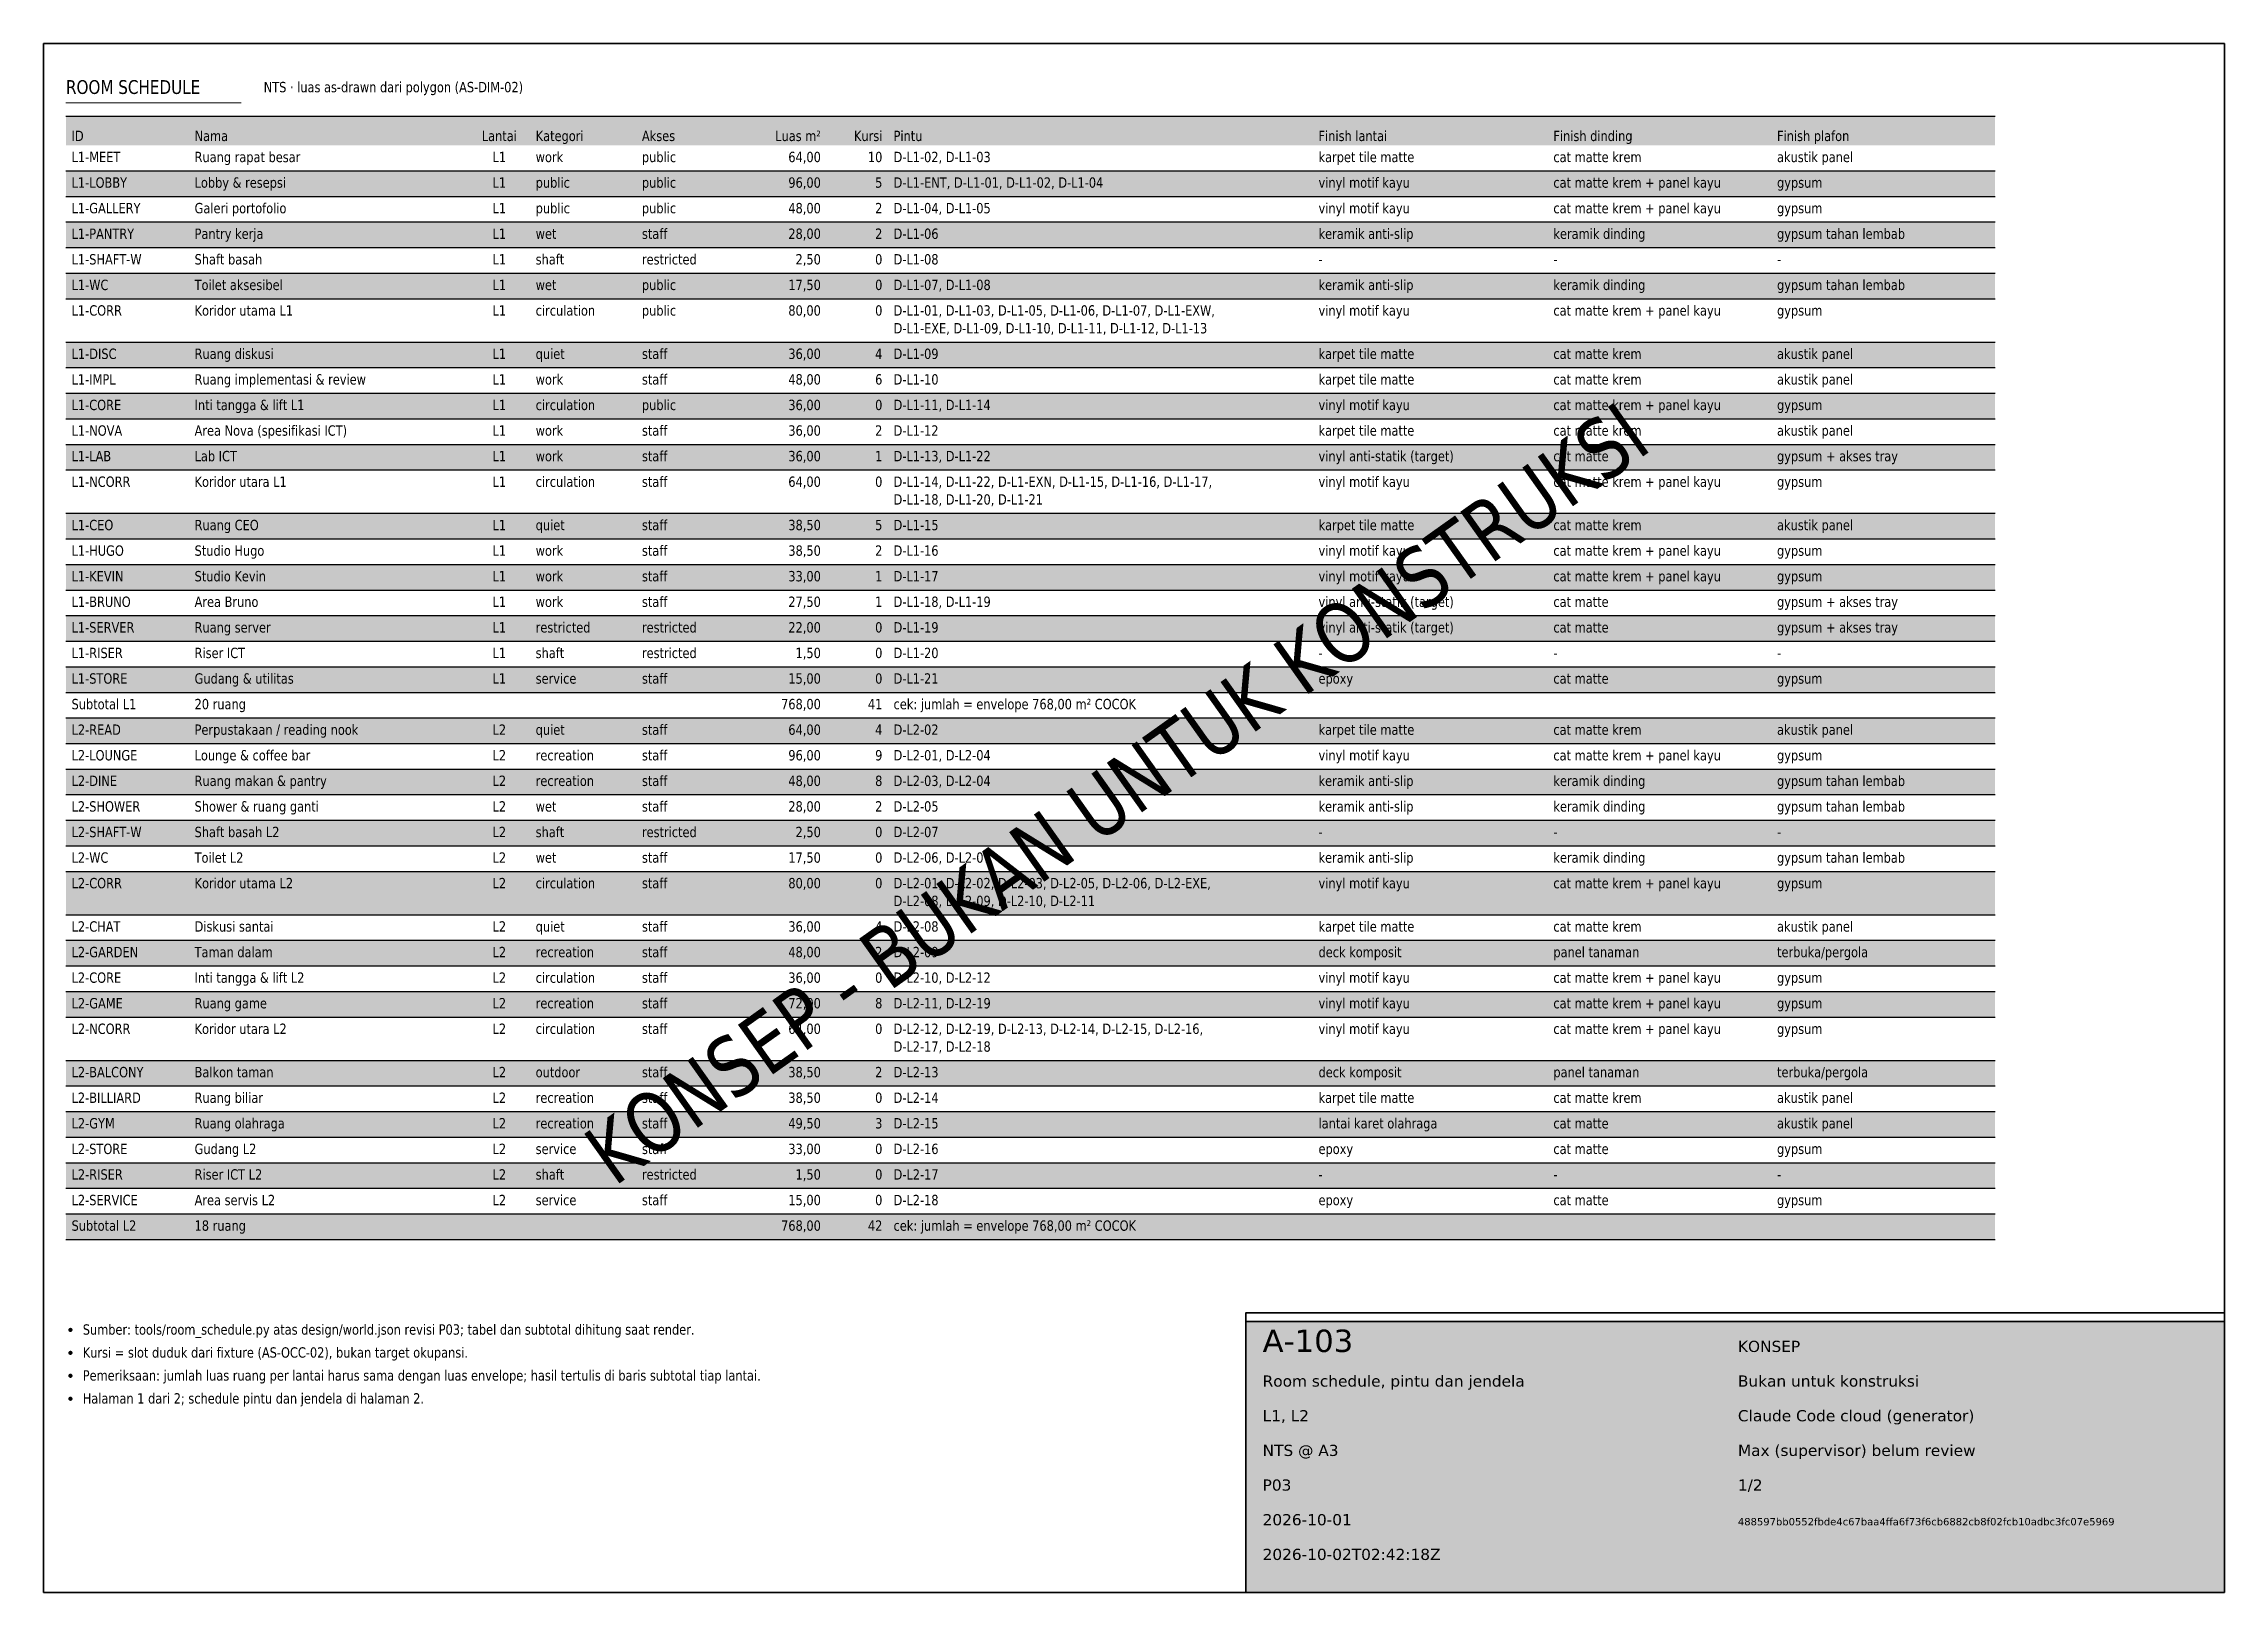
# Paper-space layout 'A-103-1' of a CAD drawing. Header units: millimetres. Extents: x 20 to 410, y 10 to 287.
import ezdxf
from ezdxf.enums import TextEntityAlignment as Align

# ---------------------------------------------------------------- set-up
doc = ezdxf.new("R2010")
doc.units = ezdxf.units.MM
for name, color, linetype, lineweight, true_color in [('A-ANNO-NOTE', 7, 'Continuous', 18, 0x22302a), ('A-ANNO-TTLB', 7, 'Continuous', 35, 0x1f4d3a), ('A-ANNO-WMRK', 7, 'Continuous', 13, 0xe8eeea)]:
    doc.layers.add(name, color=color, linetype=linetype, lineweight=lineweight, true_color=true_color)
doc.layers.add('A-ANNO-SCHD', color=7, linetype='Continuous')
doc.styles.add('KR-SANS', font='DejaVuSans.ttf', dxfattribs={"width": 0.8})

# ---------------------------------------------------------------- blocks, each defined once
blk = doc.blocks.new('KR-TTLB-G')
at = {"layer": 'A-ANNO-TTLB'}
blk.add_lwpolyline([(0, 0), (175, 0), (175, 50), (0, 50)], close=True, dxfattribs=at)
at = {"layer": 'A-ANNO-TTLB', "style": 'KR-SANS'}
for tag, p, height in [('KR_SHEET_ID', (3, 43), 4), ('KR_STATUS', (88, 43), 2), ('KR_TITLE', (3, 36.8), 2), ('KR_NOTE', (88, 36.8), 2), ('KR_FLOOR', (3, 30.6), 2), ('KR_DRAWN', (88, 30.6), 2), ('KR_SCALE', (3, 24.4), 2), ('KR_CHECK', (88, 24.4), 2), ('KR_REVISION', (3, 18.2), 2), ('KR_PAGE', (88, 18.2), 2), ('KR_REV_DATE', (3, 12), 2), ('KR_WORLD_SHA256', (88, 12), 1.3), ('KR_RENDER_UTC', (3, 5.8), 2)]:
    blk.add_attdef(tag, p, '', height=height, dxfattribs=at)

psp = doc.layouts.new('A-103-1')

# ---------------------------------------------------------------- hatches: boundary and pattern name
at = {"layer": 'A-ANNO-NOTE', "true_color": 0x22302a}
h = psp.add_hatch(color=250, dxfattribs=at)
h.dxf.hatch_style = 1
edge = h.paths.add_edge_path()
edge.add_arc((24.8, 56.949), 0.38, 0, 360)
h = psp.add_hatch(color=250, dxfattribs=at)
h.dxf.hatch_style = 1
edge = h.paths.add_edge_path()
edge.add_arc((24.8, 52.842), 0.38, 0, 360)
h = psp.add_hatch(color=250, dxfattribs=at)
h.dxf.hatch_style = 1
edge = h.paths.add_edge_path()
edge.add_arc((24.8, 48.735), 0.38, 0, 360)
h = psp.add_hatch(color=250, dxfattribs=at)
h.dxf.hatch_style = 1
edge = h.paths.add_edge_path()
edge.add_arc((24.8, 44.628), 0.38, 0, 360)
at = {"layer": 'A-ANNO-SCHD', "true_color": 0xdfe9e3}
h = psp.add_hatch(color=254, dxfattribs=at)
h.dxf.hatch_style = 1
h.paths.add_polyline_path([(24, 268.825), (369, 268.825), (369, 274), (24, 274)])
at = {"layer": 'A-ANNO-SCHD', "true_color": 0xf1f5f2}
h = psp.add_hatch(color=7, dxfattribs=at)
h.dxf.hatch_style = 1
h.paths.add_polyline_path([(24, 259.675), (369, 259.675), (369, 264.25), (24, 264.25)])
h = psp.add_hatch(color=7, dxfattribs=at)
h.dxf.hatch_style = 1
h.paths.add_polyline_path([(24, 250.525), (369, 250.525), (369, 255.1), (24, 255.1)])
h = psp.add_hatch(color=7, dxfattribs=at)
h.dxf.hatch_style = 1
h.paths.add_polyline_path([(24, 241.375), (369, 241.375), (369, 245.95), (24, 245.95)])
h = psp.add_hatch(color=7, dxfattribs=at)
h.dxf.hatch_style = 1
h.paths.add_polyline_path([(24, 229.05), (369, 229.05), (369, 233.625), (24, 233.625)])
h = psp.add_hatch(color=7, dxfattribs=at)
h.dxf.hatch_style = 1
h.paths.add_polyline_path([(24, 219.9), (369, 219.9), (369, 224.475), (24, 224.475)])
h = psp.add_hatch(color=7, dxfattribs=at)
h.dxf.hatch_style = 1
h.paths.add_polyline_path([(24, 210.75), (369, 210.75), (369, 215.325), (24, 215.325)])
h = psp.add_hatch(color=7, dxfattribs=at)
h.dxf.hatch_style = 1
h.paths.add_polyline_path([(24, 198.425), (369, 198.425), (369, 203), (24, 203)])
h = psp.add_hatch(color=7, dxfattribs=at)
h.dxf.hatch_style = 1
h.paths.add_polyline_path([(24, 189.275), (369, 189.275), (369, 193.85), (24, 193.85)])
h = psp.add_hatch(color=7, dxfattribs=at)
h.dxf.hatch_style = 1
h.paths.add_polyline_path([(24, 180.125), (369, 180.125), (369, 184.7), (24, 184.7)])
h = psp.add_hatch(color=7, dxfattribs=at)
h.dxf.hatch_style = 1
h.paths.add_polyline_path([(24, 170.975), (369, 170.975), (369, 175.55), (24, 175.55)])
h = psp.add_hatch(color=7, dxfattribs=at)
h.dxf.hatch_style = 1
h.paths.add_polyline_path([(24, 161.825), (369, 161.825), (369, 166.4), (24, 166.4)])
h = psp.add_hatch(color=7, dxfattribs=at)
h.dxf.hatch_style = 1
h.paths.add_polyline_path([(24, 152.675), (369, 152.675), (369, 157.25), (24, 157.25)])
h = psp.add_hatch(color=7, dxfattribs=at)
h.dxf.hatch_style = 1
h.paths.add_polyline_path([(24, 143.525), (369, 143.525), (369, 148.1), (24, 148.1)])
h = psp.add_hatch(color=7, dxfattribs=at)
h.dxf.hatch_style = 1
h.paths.add_polyline_path([(24, 131.2), (369, 131.2), (369, 138.95), (24, 138.95)])
h = psp.add_hatch(color=7, dxfattribs=at)
h.dxf.hatch_style = 1
h.paths.add_polyline_path([(24, 122.05), (369, 122.05), (369, 126.625), (24, 126.625)])
h = psp.add_hatch(color=7, dxfattribs=at)
h.dxf.hatch_style = 1
h.paths.add_polyline_path([(24, 112.9), (369, 112.9), (369, 117.475), (24, 117.475)])
h = psp.add_hatch(color=7, dxfattribs=at)
h.dxf.hatch_style = 1
h.paths.add_polyline_path([(24, 100.575), (369, 100.575), (369, 105.15), (24, 105.15)])
h = psp.add_hatch(color=7, dxfattribs=at)
h.dxf.hatch_style = 1
h.paths.add_polyline_path([(24, 91.425), (369, 91.425), (369, 96), (24, 96)])
h = psp.add_hatch(color=7, dxfattribs=at)
h.dxf.hatch_style = 1
h.paths.add_polyline_path([(24, 82.275), (369, 82.275), (369, 86.85), (24, 86.85)])
h = psp.add_hatch(color=7, dxfattribs=at)
h.dxf.hatch_style = 1
h.paths.add_polyline_path([(24, 73.125), (369, 73.125), (369, 77.7), (24, 77.7)])
at = {"layer": 'A-ANNO-TTLB', "true_color": 0xffffff}
h = psp.add_hatch(color=7, dxfattribs=at)
h.dxf.hatch_style = 1
h.paths.add_polyline_path([(235, 10), (410, 10), (410, 58.47), (235, 58.47)])

# ---------------------------------------------------------------- linework, layer by layer
at = {"layer": 'A-ANNO-NOTE', "color": 119, "true_color": 0x1f4d3a}
psp.add_lwpolyline([(24, 276.4), (55.358, 276.4)], dxfattribs=at)
at = {"layer": 'A-ANNO-SCHD', "color": 119, "true_color": 0x1f4d3a}
for points in [[(24, 274), (369, 274)], [(24, 73.125), (369, 73.125)]]:
    psp.add_lwpolyline(points, dxfattribs=at)
at = {"layer": 'A-ANNO-SCHD', "color": 254, "true_color": 0xc9d6cf}
for points in [[(24, 264.25), (369, 264.25)], [(24, 259.675), (369, 259.675)], [(24, 255.1), (369, 255.1)], [(24, 250.525), (369, 250.525)], [(24, 245.95), (369, 245.95)], [(24, 241.375), (369, 241.375)], [(24, 233.625), (369, 233.625)], [(24, 229.05), (369, 229.05)], [(24, 224.475), (369, 224.475)], [(24, 219.9), (369, 219.9)], [(24, 215.325), (369, 215.325)], [(24, 210.75), (369, 210.75)], [(24, 203), (369, 203)], [(24, 198.425), (369, 198.425)], [(24, 193.85), (369, 193.85)], [(24, 189.275), (369, 189.275)], [(24, 184.7), (369, 184.7)], [(24, 180.125), (369, 180.125)], [(24, 175.55), (369, 175.55)], [(24, 170.975), (369, 170.975)], [(24, 166.4), (369, 166.4)], [(24, 161.825), (369, 161.825)], [(24, 157.25), (369, 157.25)], [(24, 152.675), (369, 152.675)], [(24, 148.1), (369, 148.1)], [(24, 143.525), (369, 143.525)], [(24, 138.95), (369, 138.95)], [(24, 131.2), (369, 131.2)], [(24, 126.625), (369, 126.625)], [(24, 122.05), (369, 122.05)], [(24, 117.475), (369, 117.475)], [(24, 112.9), (369, 112.9)], [(24, 105.15), (369, 105.15)], [(24, 100.575), (369, 100.575)], [(24, 96), (369, 96)], [(24, 91.425), (369, 91.425)], [(24, 86.85), (369, 86.85)], [(24, 82.275), (369, 82.275)], [(24, 77.7), (369, 77.7)], [(24, 73.125), (369, 73.125)]]:
    psp.add_lwpolyline(points, dxfattribs=at)
at = {"layer": 'A-ANNO-TTLB', "color": 119, "true_color": 0x1f4d3a}
for points in [[(20, 10), (410, 10), (410, 287), (20, 287)], [(235, 10), (410, 10), (410, 58.47), (235, 58.47)]]:
    psp.add_lwpolyline(points, close=True, dxfattribs=at)

# ---------------------------------------------------------------- block references
at = {"layer": 'A-ANNO-TTLB'}
psp.add_blockref('KR-TTLB-G', (235, 10), dxfattribs=at).add_auto_attribs({'KR_SHEET_ID': 'A-103', 'KR_TITLE': 'Room schedule, pintu dan jendela', 'KR_FLOOR': 'L1, L2', 'KR_SCALE': 'NTS @ A3', 'KR_REVISION': 'P03', 'KR_REV_DATE': '2026-10-01', 'KR_RENDER_UTC': '2026-10-02T02:42:18Z', 'KR_STATUS': 'KONSEP', 'KR_NOTE': 'Bukan untuk konstruksi', 'KR_DRAWN': 'Claude Code cloud (generator)', 'KR_CHECK': 'Max (supervisor) belum review', 'KR_PAGE': '1/2', 'KR_WORLD_SHA256': '488597bb0552fbde4c67baa4ffa6f73f6cb6882cb8f02fcb10adbc3fc07e5969'})

# ---------------------------------------------------------------- texts
at = {"layer": 'A-ANNO-NOTE', "color": 119, "true_color": 0x1f4d3a, "style": 'KR-SANS', "width": 0.8}
psp.add_text('ROOM SCHEDULE', height=2.46944, dxfattribs=at).set_placement((24, 278))
at = {"layer": 'A-ANNO-NOTE', "color": 250, "true_color": 0x22302a, "style": 'KR-SANS', "width": 0.8}
for s, height, p in [('NTS · luas as-drawn dari polygon (AS-DIM-02)', 1.85208, (59.358, 278.3)), ('Sumber: tools/room_schedule.py atas design/world.json revisi P03; tabel dan subtotal dihitung saat render.', 1.852083, (27, 56.093)), ('Kursi = slot duduk dari fixture (AS-OCC-02), bukan target okupansi.', 1.85208, (27, 51.985)), ('Pemeriksaan: jumlah luas ruang per lantai harus sama dengan luas envelope; hasil tertulis di baris subtotal tiap lantai.', 1.852083, (27, 47.878)), ('Halaman 1 dari 2; schedule pintu dan jendela di halaman 2.', 1.85208, (27, 43.771))]:
    psp.add_text(s, height=height, dxfattribs=at).set_placement(p)
at = {"layer": 'A-ANNO-SCHD', "color": 119, "true_color": 0x1f4d3a, "style": 'KR-SANS', "width": 0.8}
for s, height, p in [('ID', 1.8521, (25, 269.575)), ('Nama', 1.8521, (47, 269.575)), ('Kategori', 1.8521, (108, 269.575)), ('Akses', 1.8521, (127, 269.575)), ('Pintu', 1.8521, (172, 269.575)), ('Finish lantai', 1.85208, (248, 269.575)), ('Finish dinding', 1.85208, (290, 269.575)), ('Finish plafon', 1.85208, (330, 269.575)), ('L1-MEET', 1.8521, (25, 265.8)), ('L1-LOBBY', 1.8521, (25, 261.225)), ('L1-GALLERY', 1.8521, (25, 256.65)), ('L1-PANTRY', 1.8521, (25, 252.075)), ('L1-SHAFT-W', 1.8521, (25, 247.5)), ('L1-WC', 1.8521, (25, 242.925)), ('L1-CORR', 1.8521, (25, 238.35)), ('L1-DISC', 1.8521, (25, 230.6)), ('L1-IMPL', 1.8521, (25, 226.025)), ('L1-CORE', 1.8521, (25, 221.45)), ('L1-NOVA', 1.8521, (25, 216.875)), ('L1-LAB', 1.8521, (25, 212.3)), ('L1-NCORR', 1.8521, (25, 207.725)), ('L1-CEO', 1.8521, (25, 199.975)), ('L1-HUGO', 1.8521, (25, 195.4)), ('L1-KEVIN', 1.8521, (25, 190.825)), ('L1-BRUNO', 1.8521, (25, 186.25)), ('L1-SERVER', 1.8521, (25, 181.675)), ('L1-RISER', 1.8521, (25, 177.1)), ('L1-STORE', 1.8521, (25, 172.525)), ('Subtotal L1', 1.85208, (25, 167.95)), ('L2-READ', 1.8521, (25, 163.375)), ('L2-LOUNGE', 1.8521, (25, 158.8)), ('L2-DINE', 1.8521, (25, 154.225)), ('L2-SHOWER', 1.8521, (25, 149.65)), ('L2-SHAFT-W', 1.8521, (25, 145.075)), ('L2-WC', 1.8521, (25, 140.5)), ('L2-CORR', 1.8521, (25, 135.925)), ('L2-CHAT', 1.8521, (25, 128.175)), ('L2-GARDEN', 1.8521, (25, 123.6)), ('L2-CORE', 1.8521, (25, 119.025)), ('L2-GAME', 1.8521, (25, 114.45)), ('L2-NCORR', 1.8521, (25, 109.875)), ('L2-BALCONY', 1.8521, (25, 102.125)), ('L2-BILLIARD', 1.85208, (25, 97.55)), ('L2-GYM', 1.8521, (25, 92.975)), ('L2-STORE', 1.8521, (25, 88.4)), ('L2-RISER', 1.8521, (25, 83.825)), ('L2-SERVICE', 1.8521, (25, 79.25)), ('Subtotal L2', 1.85208, (25, 74.675))]:
    psp.add_text(s, height=height, dxfattribs=at).set_placement(p)
psp.add_text('Lantai', height=1.8521, dxfattribs=at).set_placement((101.5, 269.575), align=Align.CENTER)
for s, p in [('Luas m²', (159, 269.575)), ('Kursi', (170, 269.575))]:
    psp.add_text(s, height=1.8521, dxfattribs=at).set_placement(p, align=Align.RIGHT)
at = {"layer": 'A-ANNO-SCHD', "color": 250, "true_color": 0x22302a, "style": 'KR-SANS', "width": 0.8}
for s, height, p in [('Ruang rapat besar', 1.85208, (47, 265.8)), ('work', 1.8521, (108, 265.8)), ('public', 1.8521, (127, 265.8)), ('D-L1-02, D-L1-03', 1.85208, (172, 265.8)), ('karpet tile matte', 1.85208, (248, 265.8)), ('cat matte krem', 1.85208, (290, 265.8)), ('akustik panel', 1.85208, (330, 265.8)), ('Lobby & resepsi', 1.85208, (47, 261.225)), ('public', 1.8521, (108, 261.225)), ('public', 1.8521, (127, 261.225)), ('D-L1-ENT, D-L1-01, D-L1-02, D-L1-04', 1.85208, (172, 261.225)), ('vinyl motif kayu', 1.85208, (248, 261.225)), ('cat matte krem + panel kayu', 1.85208, (290, 261.225)), ('gypsum', 1.8521, (330, 261.225)), ('Galeri portofolio', 1.85208, (47, 256.65)), ('public', 1.8521, (108, 256.65)), ('public', 1.8521, (127, 256.65)), ('D-L1-04, D-L1-05', 1.85208, (172, 256.65)), ('vinyl motif kayu', 1.85208, (248, 256.65)), ('cat matte krem + panel kayu', 1.85208, (290, 256.65)), ('gypsum', 1.8521, (330, 256.65)), ('Pantry kerja', 1.85208, (47, 252.075)), ('wet', 1.8521, (108, 252.075)), ('staff', 1.8521, (127, 252.075)), ('D-L1-06', 1.8521, (172, 252.075)), ('keramik anti-slip', 1.85208, (248, 252.075)), ('keramik dinding', 1.85208, (290, 252.075)), ('gypsum tahan lembab', 1.85208, (330, 252.075)), ('Shaft basah', 1.85208, (47, 247.5)), ('shaft', 1.8521, (108, 247.5)), ('restricted', 1.8521, (127, 247.5)), ('D-L1-08', 1.8521, (172, 247.5)), ('-', 1.852, (248, 247.5)), ('-', 1.852, (290, 247.5)), ('-', 1.852, (330, 247.5)), ('Toilet aksesibel', 1.85208, (47, 242.925)), ('wet', 1.8521, (108, 242.925)), ('public', 1.8521, (127, 242.925)), ('D-L1-07, D-L1-08', 1.85208, (172, 242.925)), ('keramik anti-slip', 1.85208, (248, 242.925)), ('keramik dinding', 1.85208, (290, 242.925)), ('gypsum tahan lembab', 1.85208, (330, 242.925)), ('Koridor utama L1', 1.85208, (47, 238.35)), ('circulation', 1.85208, (108, 238.35)), ('public', 1.8521, (127, 238.35)), ('D-L1-01, D-L1-03, D-L1-05, D-L1-06, D-L1-07, D-L1-EXW,', 1.85208, (172, 238.35)), ('vinyl motif kayu', 1.85208, (248, 238.35)), ('cat matte krem + panel kayu', 1.85208, (290, 238.35)), ('gypsum', 1.8521, (330, 238.35)), ('D-L1-EXE, D-L1-09, D-L1-10, D-L1-11, D-L1-12, D-L1-13', 1.85208, (172, 235.175)), ('Ruang diskusi', 1.85208, (47, 230.6)), ('quiet', 1.8521, (108, 230.6)), ('staff', 1.8521, (127, 230.6)), ('D-L1-09', 1.8521, (172, 230.6)), ('karpet tile matte', 1.85208, (248, 230.6)), ('cat matte krem', 1.85208, (290, 230.6)), ('akustik panel', 1.85208, (330, 230.6)), ('Ruang implementasi & review', 1.85208, (47, 226.025)), ('work', 1.8521, (108, 226.025)), ('staff', 1.8521, (127, 226.025)), ('D-L1-10', 1.8521, (172, 226.025)), ('karpet tile matte', 1.85208, (248, 226.025)), ('cat matte krem', 1.85208, (290, 226.025)), ('akustik panel', 1.85208, (330, 226.025)), ('Inti tangga & lift L1', 1.85208, (47, 221.45)), ('circulation', 1.85208, (108, 221.45)), ('public', 1.8521, (127, 221.45)), ('D-L1-11, D-L1-14', 1.85208, (172, 221.45)), ('vinyl motif kayu', 1.85208, (248, 221.45)), ('cat matte krem + panel kayu', 1.85208, (290, 221.45)), ('gypsum', 1.8521, (330, 221.45)), ('Area Nova (spesifikasi ICT)', 1.85208, (47, 216.875)), ('work', 1.8521, (108, 216.875)), ('staff', 1.8521, (127, 216.875)), ('D-L1-12', 1.8521, (172, 216.875)), ('karpet tile matte', 1.85208, (248, 216.875)), ('cat matte krem', 1.85208, (290, 216.875)), ('akustik panel', 1.85208, (330, 216.875)), ('Lab ICT', 1.8521, (47, 212.3)), ('work', 1.8521, (108, 212.3)), ('staff', 1.8521, (127, 212.3)), ('D-L1-13, D-L1-22', 1.85208, (172, 212.3)), ('vinyl anti-statik (target)', 1.85208, (248, 212.3)), ('cat matte', 1.8521, (290, 212.3)), ('gypsum + akses tray', 1.85208, (330, 212.3)), ('Koridor utara L1', 1.85208, (47, 207.725)), ('circulation', 1.85208, (108, 207.725)), ('staff', 1.8521, (127, 207.725)), ('D-L1-14, D-L1-22, D-L1-EXN, D-L1-15, D-L1-16, D-L1-17,', 1.85208, (172, 207.725)), ('vinyl motif kayu', 1.85208, (248, 207.725)), ('cat matte krem + panel kayu', 1.85208, (290, 207.725)), ('gypsum', 1.8521, (330, 207.725)), ('D-L1-18, D-L1-20, D-L1-21', 1.85208, (172, 204.55)), ('Ruang CEO', 1.8521, (47, 199.975)), ('quiet', 1.8521, (108, 199.975)), ('staff', 1.8521, (127, 199.975)), ('D-L1-15', 1.8521, (172, 199.975)), ('karpet tile matte', 1.85208, (248, 199.975)), ('cat matte krem', 1.85208, (290, 199.975)), ('akustik panel', 1.85208, (330, 199.975)), ('Studio Hugo', 1.85208, (47, 195.4)), ('work', 1.8521, (108, 195.4)), ('staff', 1.8521, (127, 195.4)), ('D-L1-16', 1.8521, (172, 195.4)), ('vinyl motif kayu', 1.85208, (248, 195.4)), ('cat matte krem + panel kayu', 1.85208, (290, 195.4)), ('gypsum', 1.8521, (330, 195.4)), ('Studio Kevin', 1.85208, (47, 190.825)), ('work', 1.8521, (108, 190.825)), ('staff', 1.8521, (127, 190.825)), ('D-L1-17', 1.8521, (172, 190.825)), ('vinyl motif kayu', 1.85208, (248, 190.825)), ('cat matte krem + panel kayu', 1.85208, (290, 190.825)), ('gypsum', 1.8521, (330, 190.825)), ('Area Bruno', 1.8521, (47, 186.25)), ('work', 1.8521, (108, 186.25)), ('staff', 1.8521, (127, 186.25)), ('D-L1-18, D-L1-19', 1.85208, (172, 186.25)), ('vinyl anti-statik (target)', 1.85208, (248, 186.25)), ('cat matte', 1.8521, (290, 186.25)), ('gypsum + akses tray', 1.85208, (330, 186.25)), ('Ruang server', 1.85208, (47, 181.675)), ('restricted', 1.8521, (108, 181.675)), ('restricted', 1.8521, (127, 181.675)), ('D-L1-19', 1.8521, (172, 181.675)), ('vinyl anti-statik (target)', 1.85208, (248, 181.675)), ('cat matte', 1.8521, (290, 181.675)), ('gypsum + akses tray', 1.85208, (330, 181.675)), ('Riser ICT', 1.8521, (47, 177.1)), ('shaft', 1.8521, (108, 177.1)), ('restricted', 1.8521, (127, 177.1)), ('D-L1-20', 1.8521, (172, 177.1)), ('-', 1.852, (248, 177.1)), ('-', 1.852, (290, 177.1)), ('-', 1.852, (330, 177.1)), ('Gudang & utilitas', 1.85208, (47, 172.525)), ('service', 1.8521, (108, 172.525)), ('staff', 1.8521, (127, 172.525)), ('D-L1-21', 1.8521, (172, 172.525)), ('epoxy', 1.8521, (248, 172.525)), ('cat matte', 1.8521, (290, 172.525)), ('gypsum', 1.8521, (330, 172.525)), ('20 ruang', 1.8521, (47, 167.95)), ('cek: jumlah = envelope 768,00 m² COCOK', 1.85208, (172, 167.95)), ('Perpustakaan / reading nook', 1.85208, (47, 163.375)), ('quiet', 1.8521, (108, 163.375)), ('staff', 1.8521, (127, 163.375)), ('D-L2-02', 1.8521, (172, 163.375)), ('karpet tile matte', 1.85208, (248, 163.375)), ('cat matte krem', 1.85208, (290, 163.375)), ('akustik panel', 1.85208, (330, 163.375)), ('Lounge & coffee bar', 1.85208, (47, 158.8)), ('recreation', 1.8521, (108, 158.8)), ('staff', 1.8521, (127, 158.8)), ('D-L2-01, D-L2-04', 1.85208, (172, 158.8)), ('vinyl motif kayu', 1.85208, (248, 158.8)), ('cat matte krem + panel kayu', 1.85208, (290, 158.8)), ('gypsum', 1.8521, (330, 158.8)), ('Ruang makan & pantry', 1.85208, (47, 154.225)), ('recreation', 1.8521, (108, 154.225)), ('staff', 1.8521, (127, 154.225)), ('D-L2-03, D-L2-04', 1.85208, (172, 154.225)), ('keramik anti-slip', 1.85208, (248, 154.225)), ('keramik dinding', 1.85208, (290, 154.225)), ('gypsum tahan lembab', 1.85208, (330, 154.225)), ('Shower & ruang ganti', 1.85208, (47, 149.65)), ('wet', 1.8521, (108, 149.65)), ('staff', 1.8521, (127, 149.65)), ('D-L2-05', 1.8521, (172, 149.65)), ('keramik anti-slip', 1.85208, (248, 149.65)), ('keramik dinding', 1.85208, (290, 149.65)), ('gypsum tahan lembab', 1.85208, (330, 149.65)), ('Shaft basah L2', 1.85208, (47, 145.075)), ('shaft', 1.8521, (108, 145.075)), ('restricted', 1.8521, (127, 145.075)), ('D-L2-07', 1.8521, (172, 145.075)), ('-', 1.852, (248, 145.075)), ('-', 1.852, (290, 145.075)), ('-', 1.852, (330, 145.075)), ('Toilet L2', 1.8521, (47, 140.5)), ('wet', 1.8521, (108, 140.5)), ('staff', 1.8521, (127, 140.5)), ('D-L2-06, D-L2-07', 1.85208, (172, 140.5)), ('keramik anti-slip', 1.85208, (248, 140.5)), ('keramik dinding', 1.85208, (290, 140.5)), ('gypsum tahan lembab', 1.85208, (330, 140.5)), ('Koridor utama L2', 1.85208, (47, 135.925)), ('circulation', 1.85208, (108, 135.925)), ('staff', 1.8521, (127, 135.925)), ('D-L2-01, D-L2-02, D-L2-03, D-L2-05, D-L2-06, D-L2-EXE,', 1.85208, (172, 135.925)), ('vinyl motif kayu', 1.85208, (248, 135.925)), ('cat matte krem + panel kayu', 1.85208, (290, 135.925)), ('gypsum', 1.8521, (330, 135.925)), ('D-L2-08, D-L2-09, D-L2-10, D-L2-11', 1.85208, (172, 132.75)), ('Diskusi santai', 1.85208, (47, 128.175)), ('quiet', 1.8521, (108, 128.175)), ('staff', 1.8521, (127, 128.175)), ('D-L2-08', 1.8521, (172, 128.175)), ('karpet tile matte', 1.85208, (248, 128.175)), ('cat matte krem', 1.85208, (290, 128.175)), ('akustik panel', 1.85208, (330, 128.175)), ('Taman dalam', 1.85208, (47, 123.6)), ('recreation', 1.8521, (108, 123.6)), ('staff', 1.8521, (127, 123.6)), ('D-L2-09', 1.8521, (172, 123.6)), ('deck komposit', 1.85208, (248, 123.6)), ('panel tanaman', 1.85208, (290, 123.6)), ('terbuka/pergola', 1.85208, (330, 123.6)), ('Inti tangga & lift L2', 1.85208, (47, 119.025)), ('circulation', 1.85208, (108, 119.025)), ('staff', 1.8521, (127, 119.025)), ('D-L2-10, D-L2-12', 1.85208, (172, 119.025)), ('vinyl motif kayu', 1.85208, (248, 119.025)), ('cat matte krem + panel kayu', 1.85208, (290, 119.025)), ('gypsum', 1.8521, (330, 119.025)), ('Ruang game', 1.8521, (47, 114.45)), ('recreation', 1.8521, (108, 114.45)), ('staff', 1.8521, (127, 114.45)), ('D-L2-11, D-L2-19', 1.85208, (172, 114.45)), ('vinyl motif kayu', 1.85208, (248, 114.45)), ('cat matte krem + panel kayu', 1.85208, (290, 114.45)), ('gypsum', 1.8521, (330, 114.45)), ('Koridor utara L2', 1.85208, (47, 109.875)), ('circulation', 1.85208, (108, 109.875)), ('staff', 1.8521, (127, 109.875)), ('D-L2-12, D-L2-19, D-L2-13, D-L2-14, D-L2-15, D-L2-16,', 1.85208, (172, 109.875)), ('vinyl motif kayu', 1.85208, (248, 109.875)), ('cat matte krem + panel kayu', 1.85208, (290, 109.875)), ('gypsum', 1.8521, (330, 109.875)), ('D-L2-17, D-L2-18', 1.85208, (172, 106.7)), ('Balkon taman', 1.85208, (47, 102.125)), ('outdoor', 1.8521, (108, 102.125)), ('staff', 1.8521, (127, 102.125)), ('D-L2-13', 1.8521, (172, 102.125)), ('deck komposit', 1.85208, (248, 102.125)), ('panel tanaman', 1.85208, (290, 102.125)), ('terbuka/pergola', 1.85208, (330, 102.125)), ('Ruang biliar', 1.85208, (47, 97.55)), ('recreation', 1.8521, (108, 97.55)), ('staff', 1.8521, (127, 97.55)), ('D-L2-14', 1.8521, (172, 97.55)), ('karpet tile matte', 1.85208, (248, 97.55)), ('cat matte krem', 1.85208, (290, 97.55)), ('akustik panel', 1.85208, (330, 97.55)), ('Ruang olahraga', 1.85208, (47, 92.975)), ('recreation', 1.8521, (108, 92.975)), ('staff', 1.8521, (127, 92.975)), ('D-L2-15', 1.8521, (172, 92.975)), ('lantai karet olahraga', 1.85208, (248, 92.975)), ('cat matte', 1.8521, (290, 92.975)), ('akustik panel', 1.85208, (330, 92.975)), ('Gudang L2', 1.8521, (47, 88.4)), ('service', 1.8521, (108, 88.4)), ('staff', 1.8521, (127, 88.4)), ('D-L2-16', 1.8521, (172, 88.4)), ('epoxy', 1.8521, (248, 88.4)), ('cat matte', 1.8521, (290, 88.4)), ('gypsum', 1.8521, (330, 88.4)), ('Riser ICT L2', 1.85208, (47, 83.825)), ('shaft', 1.8521, (108, 83.825)), ('restricted', 1.8521, (127, 83.825)), ('D-L2-17', 1.8521, (172, 83.825)), ('-', 1.852, (248, 83.825)), ('-', 1.852, (290, 83.825)), ('-', 1.852, (330, 83.825)), ('Area servis L2', 1.85208, (47, 79.25)), ('service', 1.8521, (108, 79.25)), ('staff', 1.8521, (127, 79.25)), ('D-L2-18', 1.8521, (172, 79.25)), ('epoxy', 1.8521, (248, 79.25)), ('cat matte', 1.8521, (290, 79.25)), ('gypsum', 1.8521, (330, 79.25)), ('18 ruang', 1.8521, (47, 74.675)), ('cek: jumlah = envelope 768,00 m² COCOK', 1.85208, (172, 74.675))]:
    psp.add_text(s, height=height, dxfattribs=at).set_placement(p)
for s, p in [('L1', (101.5, 265.8)), ('L1', (101.5, 261.225)), ('L1', (101.5, 256.65)), ('L1', (101.5, 252.075)), ('L1', (101.5, 247.5)), ('L1', (101.5, 242.925)), ('L1', (101.5, 238.35)), ('L1', (101.5, 230.6)), ('L1', (101.5, 226.025)), ('L1', (101.5, 221.45)), ('L1', (101.5, 216.875)), ('L1', (101.5, 212.3)), ('L1', (101.5, 207.725)), ('L1', (101.5, 199.975)), ('L1', (101.5, 195.4)), ('L1', (101.5, 190.825)), ('L1', (101.5, 186.25)), ('L1', (101.5, 181.675)), ('L1', (101.5, 177.1)), ('L1', (101.5, 172.525)), ('L2', (101.5, 163.375)), ('L2', (101.5, 158.8)), ('L2', (101.5, 154.225)), ('L2', (101.5, 149.65)), ('L2', (101.5, 145.075)), ('L2', (101.5, 140.5)), ('L2', (101.5, 135.925)), ('L2', (101.5, 128.175)), ('L2', (101.5, 123.6)), ('L2', (101.5, 119.025)), ('L2', (101.5, 114.45)), ('L2', (101.5, 109.875)), ('L2', (101.5, 102.125)), ('L2', (101.5, 97.55)), ('L2', (101.5, 92.975)), ('L2', (101.5, 88.4)), ('L2', (101.5, 83.825)), ('L2', (101.5, 79.25))]:
    psp.add_text(s, height=1.8521, dxfattribs=at).set_placement(p, align=Align.CENTER)
for s, height, p in [('64,00', 1.8521, (159, 265.8)), ('10', 1.8521, (170, 265.8)), ('96,00', 1.8521, (159, 261.225)), ('5', 1.852, (170, 261.225)), ('48,00', 1.8521, (159, 256.65)), ('2', 1.852, (170, 256.65)), ('28,00', 1.8521, (159, 252.075)), ('2', 1.852, (170, 252.075)), ('2,50', 1.8521, (159, 247.5)), ('0', 1.852, (170, 247.5)), ('17,50', 1.8521, (159, 242.925)), ('0', 1.852, (170, 242.925)), ('80,00', 1.8521, (159, 238.35)), ('0', 1.852, (170, 238.35)), ('36,00', 1.8521, (159, 230.6)), ('4', 1.852, (170, 230.6)), ('48,00', 1.8521, (159, 226.025)), ('6', 1.852, (170, 226.025)), ('36,00', 1.8521, (159, 221.45)), ('0', 1.852, (170, 221.45)), ('36,00', 1.8521, (159, 216.875)), ('2', 1.852, (170, 216.875)), ('36,00', 1.8521, (159, 212.3)), ('1', 1.852, (170, 212.3)), ('64,00', 1.8521, (159, 207.725)), ('0', 1.852, (170, 207.725)), ('38,50', 1.8521, (159, 199.975)), ('5', 1.852, (170, 199.975)), ('38,50', 1.8521, (159, 195.4)), ('2', 1.852, (170, 195.4)), ('33,00', 1.8521, (159, 190.825)), ('1', 1.852, (170, 190.825)), ('27,50', 1.8521, (159, 186.25)), ('1', 1.852, (170, 186.25)), ('22,00', 1.8521, (159, 181.675)), ('0', 1.852, (170, 181.675)), ('1,50', 1.8521, (159, 177.1)), ('0', 1.852, (170, 177.1)), ('15,00', 1.8521, (159, 172.525)), ('0', 1.852, (170, 172.525)), ('768,00', 1.8521, (159, 167.95)), ('41', 1.8521, (170, 167.95)), ('64,00', 1.8521, (159, 163.375)), ('4', 1.852, (170, 163.375)), ('96,00', 1.8521, (159, 158.8)), ('9', 1.852, (170, 158.8)), ('48,00', 1.8521, (159, 154.225)), ('8', 1.852, (170, 154.225)), ('28,00', 1.8521, (159, 149.65)), ('2', 1.852, (170, 149.65)), ('2,50', 1.8521, (159, 145.075)), ('0', 1.852, (170, 145.075)), ('17,50', 1.8521, (159, 140.5)), ('0', 1.852, (170, 140.5)), ('80,00', 1.8521, (159, 135.925)), ('0', 1.852, (170, 135.925)), ('36,00', 1.8521, (159, 128.175)), ('4', 1.852, (170, 128.175)), ('48,00', 1.8521, (159, 123.6)), ('2', 1.852, (170, 123.6)), ('36,00', 1.8521, (159, 119.025)), ('0', 1.852, (170, 119.025)), ('72,00', 1.8521, (159, 114.45)), ('8', 1.852, (170, 114.45)), ('64,00', 1.8521, (159, 109.875)), ('0', 1.852, (170, 109.875)), ('38,50', 1.8521, (159, 102.125)), ('2', 1.852, (170, 102.125)), ('38,50', 1.8521, (159, 97.55)), ('0', 1.852, (170, 97.55)), ('49,50', 1.8521, (159, 92.975)), ('3', 1.852, (170, 92.975)), ('33,00', 1.8521, (159, 88.4)), ('0', 1.852, (170, 88.4)), ('1,50', 1.8521, (159, 83.825)), ('0', 1.852, (170, 83.825)), ('15,00', 1.8521, (159, 79.25)), ('0', 1.852, (170, 79.25)), ('768,00', 1.8521, (159, 74.675)), ('42', 1.8521, (170, 74.675))]:
    psp.add_text(s, height=height, dxfattribs=at).set_placement(p, align=Align.RIGHT)
at = {"layer": 'A-ANNO-WMRK', "color": 254, "true_color": 0xdde4e1, "style": 'KR-SANS', "width": 0.8}
psp.add_text('KONSEP - BUKAN UNTUK KONSTRUKSI', height=10.86556, rotation=35.38452, dxfattribs=at).set_placement((215, 148.5), align=Align.CENTER)

doc.saveas('drawing.dxf')
